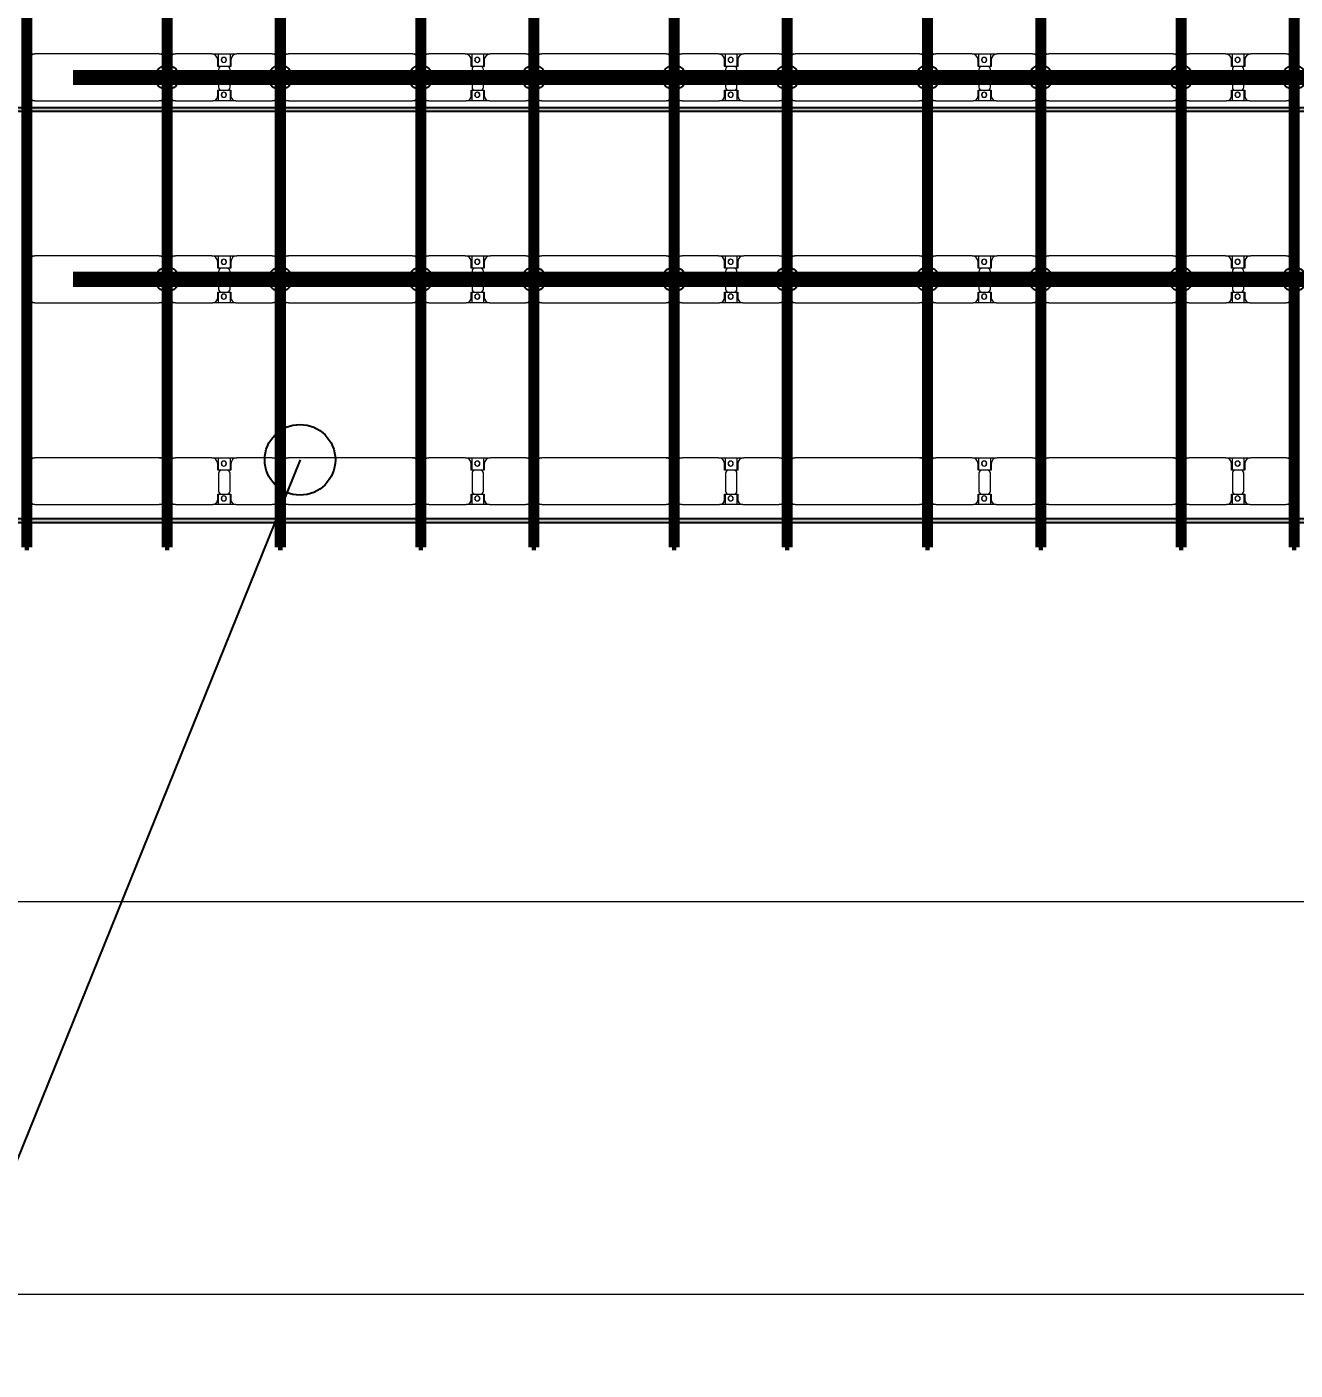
# Model space of a CAD drawing. Header units: millimetres. Extents: x 312848 to 517332, y -142134 to -35114.
# Drawn here: x 342715 to 355275, y -142134 to -128827 of the extents above; entities that cross this region are included whole.
import ezdxf

# ---------------------------------------------------------------- set-up
doc = ezdxf.new("R2010")
doc.units = ezdxf.units.MM
for name, color, linetype, lineweight in [('A-ANNO-DIMS', 211, 'Continuous', 9), ('A-ANNO-DIMS-500', 211, 'Continuous', 9), ('A-GENM', 13, 'Continuous', 9), ('S-BEAM', 12, 'Continuous', 9)]:
    doc.layers.add(name, color=color, linetype=linetype, lineweight=lineweight)
for name, color, linetype in [('GC-BICH NEO', 6, 'Continuous'), ('GC-DAY NEO', 5, 'Continuous'), ('GC-HOP 40x60 GIA CUONG', 1, 'Continuous')]:
    doc.layers.add(name, color=color, linetype=linetype)
doc.styles.add('Trebuchet MS', font='trebuc.ttf', dxfattribs={"width": 0.8, "height": 1500})
doc.dimstyles.new('Arc_Length_-_3mm_Trebuchet_MS_3', dxfattribs={"dimscale": 304.8, "dimtxt": 1546.42636, "dimasz": 1.64042, "dimexe": 2.46063, "dimexo": 2.46063, "dimgap": 0.492126, "dimtad": 1, "dimdec": 0, "dimrnd": 10, "dimzin": 0, "dimdsep": 46, "dimtxsty": 'Trebuchet MS', "dimblk1": 'OBLIQUE', "dimblk2": 'OBLIQUE', "dimsah": 1, "dimcen": 0.09, "dimdle": 1.64042, "dimazin": 0, "dimtfac": 1, "dimtdec": 4, "dimtix": 1, "dimtmove": 0, "dimatfit": 3, "dimfxl": 1, "dimtvp": 1, "dimtfill": 1, "dimtolj": 1, "dimtzin": 0, "dimarcsym": 2})

# ---------------------------------------------------------------- blocks, each defined once
blk = doc.blocks.new('Dai phao do pin - DẢI PHAO ĐỠ PIN-67477-KHUNG KẾT CẤU BÈ PIN 3')
at = {"layer": 'A-GENM', "color": 7}
for p, q in [((14380, 242), (14440, 242)), ((14390, 192), (14390, -173)), ((15670, 242), (14440, 242)), ((15670, 242), (15730, 242)), ((15720, -173), (15720, 192)), ((15770, 242), (15830, 242)), ((15780, 192), (15780, -173)), ((16190, 242), (15830, 242)), ((16190, 242), (16372, 242)), ((16250, 118), (16250, 182)), ((16258, 242), (16440, 242)), ((16258, 118), (16258, 242)), ((16372, 242), (16372, 118)), ((16380, 182), (16380, 118)), ((16790, 242), (16440, 242)), ((16790, 242), (16850, 242)), ((16840, -173), (16840, 192)), ((16890, 242), (16950, 242)), ((16900, 192), (16900, -173)), ((18180, 242), (16950, 242)), ((18180, 242), (18240, 242)), ((18230, -173), (18230, 192)), ((18280, 242), (18340, 242)), ((18290, 192), (18290, -173)), ((18700, 242), (18340, 242)), ((18700, 242), (18882, 242)), ((18760, 118), (18760, 182)), ((18768, 242), (18950, 242)), ((18768, 118), (18768, 242)), ((18882, 242), (18882, 118)), ((18890, 182), (18890, 118)), ((19300, 242), (18950, 242)), ((19300, 242), (19360, 242)), ((19350, -173), (19350, 192)), ((19400, 242), (19460, 242)), ((19410, 192), (19410, -173)), ((20690, 242), (19460, 242)), ((20690, 242), (20750, 242)), ((20740, -173), (20740, 192)), ((20790, 242), (20850, 242)), ((20800, 192), (20800, -173)), ((21210, 242), (20850, 242)), ((21210, 242), (21392, 242)), ((21270, 118), (21270, 182)), ((21278, 242), (21460, 242)), ((21278, 118), (21278, 242)), ((21392, 242), (21392, 118)), ((21400, 182), (21400, 118)), ((21810, 242), (21460, 242)), ((21810, 242), (21870, 242)), ((21860, -173), (21860, 192)), ((21910, 242), (21970, 242)), ((21920, 192), (21920, -173)), ((23200, 242), (21970, 242)), ((23200, 242), (23258, 242)), ((23250, -173), (23250, 192)), ((23300, 242), (23360, 242)), ((23310, 192), (23310, -173)), ((23720, 242), (23360, 242)), ((23720, 242), (23902, 242)), ((23780, 118), (23780, 182)), ((23788, 242), (23970, 242)), ((23788, 118), (23788, 242)), ((23902, 242), (23902, 118)), ((23910, 182), (23910, 118)), ((24320, 242), (23970, 242)), ((24320, 242), (24380, 242)), ((24370, -173), (24370, 192)), ((24420, 242), (24480, 242)), ((24430, 192), (24430, -173)), ((25710, 242), (24480, 242)), ((25710, 242), (25770, 242)), ((25760, -173), (25760, 192)), ((25810, 242), (25870, 242)), ((25820, 192), (25820, -173)), ((26230, 242), (25870, 242)), ((26230, 242), (26412, 242)), ((26290, 118), (26290, 182)), ((26298, 242), (26480, 242)), ((26298, 118), (26298, 242)), ((26412, 242), (26412, 118)), ((26420, 182), (26420, 118)), ((26830, 242), (26480, 242)), ((26830, 242), (26890, 242)), ((26880, -173), (26880, 192)), ((16342, 118), (16250, 118)), ((16258, 88), (16258, -88)), ((16380, 118), (16288, 118)), ((16372, -88), (16372, 88)), ((18852, 118), (18760, 118)), ((18768, 88), (18768, -88)), ((18890, 118), (18798, 118)), ((18882, -88), (18882, 88)), ((21362, 118), (21270, 118)), ((21278, 88), (21278, -88)), ((21400, 118), (21308, 118)), ((21392, -88), (21392, 88)), ((23872, 118), (23780, 118)), ((23788, 88), (23788, -88)), ((23910, 118), (23818, 118)), ((23902, -88), (23902, 88)), ((26382, 118), (26290, 118)), ((26298, 88), (26298, -88)), ((26420, 118), (26328, 118)), ((26412, -88), (26412, 88)), ((16250, -173), (16250, -118)), ((16250, -118), (16342, -118)), ((16258, -223), (16258, -118)), ((16288, -118), (16380, -118)), ((16372, -118), (16372, -223)), ((16380, -118), (16380, -173)), ((18760, -173), (18760, -118)), ((18760, -118), (18852, -118)), ((18768, -223), (18768, -118)), ((18798, -118), (18890, -118)), ((18882, -118), (18882, -223)), ((18890, -118), (18890, -173)), ((21270, -173), (21270, -118)), ((21270, -118), (21362, -118)), ((21278, -223), (21278, -118)), ((21308, -118), (21400, -118)), ((21392, -118), (21392, -223)), ((21400, -118), (21400, -173)), ((23780, -173), (23780, -118)), ((23780, -118), (23872, -118)), ((23788, -223), (23788, -118)), ((23818, -118), (23910, -118)), ((23902, -118), (23902, -223)), ((23910, -118), (23910, -173)), ((26290, -173), (26290, -118)), ((26290, -118), (26382, -118)), ((26298, -223), (26298, -118)), ((26328, -118), (26420, -118)), ((26412, -118), (26412, -223)), ((26420, -118), (26420, -173)), ((14440, -223), (14380, -223)), ((14440, -223), (15670, -223)), ((15730, -223), (15670, -223)), ((15830, -223), (15770, -223)), ((15830, -223), (16200, -223)), ((16372, -223), (16200, -223)), ((16430, -223), (16258, -223)), ((16430, -223), (16790, -223)), ((16850, -223), (16790, -223)), ((16950, -223), (16890, -223)), ((16950, -223), (18180, -223)), ((18240, -223), (18180, -223)), ((18340, -223), (18280, -223)), ((18340, -223), (18710, -223)), ((18882, -223), (18710, -223)), ((18940, -223), (18768, -223)), ((18940, -223), (19300, -223)), ((19360, -223), (19300, -223)), ((19460, -223), (19400, -223)), ((19460, -223), (20690, -223)), ((20750, -223), (20690, -223)), ((20850, -223), (20790, -223)), ((20850, -223), (21220, -223)), ((21392, -223), (21220, -223)), ((21450, -223), (21278, -223)), ((21450, -223), (21810, -223)), ((21870, -223), (21810, -223)), ((21970, -223), (21910, -223)), ((21970, -223), (23200, -223)), ((23258, -223), (23200, -223)), ((23360, -223), (23300, -223)), ((23360, -223), (23730, -223)), ((23902, -223), (23735, -223)), ((23960, -223), (23788, -223)), ((23960, -223), (24320, -223)), ((24380, -223), (24320, -223)), ((24480, -223), (24420, -223)), ((24480, -223), (25710, -223)), ((25770, -223), (25710, -223)), ((25870, -223), (25810, -223)), ((25870, -223), (26240, -223)), ((26412, -223), (26240, -223)), ((26470, -223), (26298, -223)), ((26470, -223), (26830, -223)), ((26890, -223), (26830, -223))]:
    blk.add_line(p, q, dxfattribs=at)
for centre, radius, start, end in [((14440, 192), 50, 90, 180), ((14440, 192), 50, 105, 180), ((15670, 192), 50, 360, 90), ((15670, 192), 50, 15, 90), ((15830, 192), 50, 90, 180), ((15830, 192), 50, 135, 180), ((16190, 182), 60, 0, 90), ((16190, 182), 60, 0, 30), ((16309, 183), 25, 0, 180), ((16309, 183), 25, 180, 360), ((16311, 183), 25, 0, 180), ((16311, 183), 25, 180, 0), ((16440, 182), 60, 90, 180), ((16440, 182), 60, 150, 180), ((16790, 192), 50, 0, 90), ((16790, 192), 50, 0, 45), ((16950, 192), 50, 90, 180), ((16950, 192), 50, 105, 180), ((18180, 192), 50, 360, 90), ((18180, 192), 50, 15, 90), ((18340, 192), 50, 90, 180), ((18340, 192), 50, 135, 180), ((18700, 182), 60, 360, 90), ((18700, 182), 60, 360, 30), ((18819, 183), 25, 360, 180), ((18819, 183), 25, 180, 0), ((18821, 183), 25, 360, 180), ((18821, 183), 25, 180, 360), ((18950, 182), 60, 90, 180), ((18950, 182), 60, 150, 180), ((19300, 192), 50, 0, 90), ((19300, 192), 50, 0, 45), ((19460, 192), 50, 90, 180), ((19460, 192), 50, 106.6831, 180), ((20690, 192), 50, 360, 90), ((20690, 192), 50, 15, 90), ((20850, 192), 50, 90, 180), ((20850, 192), 50, 135, 180), ((21210, 182), 60, 0, 90), ((21210, 182), 60, 0, 30), ((21329, 183), 25, 360, 180), ((21329, 183), 25, 180, 0), ((21331, 183), 25, 0, 180), ((21331, 183), 25, 180, 0), ((21460, 182), 60, 90, 180), ((21460, 182), 60, 150, 180), ((21810, 192), 50, 0, 90), ((21810, 192), 50, 0, 45), ((21970, 192), 50, 90, 180), ((21970, 192), 50, 105, 180), ((23200, 192), 50, 360, 90), ((23200, 192), 50, 15, 90), ((23360, 192), 50, 90, 180), ((23360, 192), 50, 135, 180), ((23720, 182), 60, 360, 90), ((23720, 182), 60, 360, 30), ((23839, 183), 25, 360, 180), ((23839, 183), 25, 180, 0), ((23841, 183), 25, 360, 180), ((23841, 183), 25, 180, 360), ((23970, 182), 60, 90, 180), ((23970, 182), 60, 150, 180), ((24320, 192), 50, 0, 90), ((24320, 192), 50, 0, 45), ((24480, 192), 50, 90, 180), ((24480, 192), 50, 105, 180), ((25710, 192), 50, 0, 90), ((25710, 192), 50, 15, 90), ((25870, 192), 50, 90, 180), ((25870, 192), 50, 135, 180), ((26230, 182), 60, 0, 90), ((26230, 182), 60, 0, 30), ((26349, 183), 25, 360, 180), ((26349, 183), 25, 180, 0), ((26351, 183), 25, 0, 180), ((26351, 183), 25, 180, 0), ((26480, 182), 60, 90, 180), ((26480, 182), 60, 150, 180), ((26830, 192), 50, 360, 90), ((26830, 192), 50, 360, 45), ((16288, 88), 30, 90, 180), ((16342, 88), 30, 0, 90), ((18798, 88), 30, 90, 180), ((18852, 88), 30, 360, 90), ((21308, 88), 30, 90, 180), ((21362, 88), 30, 0, 90), ((23818, 88), 30, 90, 180), ((23872, 88), 30, 0, 90), ((26328, 88), 30, 90, 180), ((26382, 88), 30, 0, 90), ((16288, -88), 30, 180, 270), ((16342, -88), 30, 270, 0), ((18798, -88), 30, 180, 270), ((18852, -88), 30, 270, 0), ((21308, -88), 30, 180, 270), ((21362, -88), 30, 270, 360), ((23818, -88), 30, 180, 270), ((23872, -88), 30, 270, 0), ((26328, -88), 30, 180, 270), ((26382, -88), 30, 270, 360), ((14440, -173), 50, 180, 270), ((14440, -173), 50, 180, 270), ((15670, -173), 50, 270, 0), ((15670, -173), 50, 285, 360), ((15830, -173), 50, 180, 270), ((15830, -173), 50, 180, 225), ((16200, -173), 50, 270, 360), ((16200, -173), 50, 315, 360), ((16309, -162), 25, 0, 180), ((16309, -162), 25, 180, 360), ((16311, -162), 25, 0, 180), ((16311, -162), 25, 180, 360), ((16430, -173), 50, 180, 270), ((16430, -173), 50, 180, 225), ((16790, -173), 50, 270, 0), ((16790, -173), 50, 315, 360), ((16950, -173), 50, 180, 270), ((16950, -173), 50, 180, 270), ((18180, -173), 50, 270, 360), ((18180, -173), 50, 285, 360), ((18340, -173), 50, 180, 270), ((18340, -173), 50, 180, 225), ((18710, -173), 50, 270, 0), ((18710, -173), 50, 315, 0), ((18819, -162), 25, 360, 180), ((18819, -162), 25, 180, 360), ((18821, -162), 25, 360, 180), ((18821, -162), 25, 180, 0), ((18940, -173), 50, 180, 270), ((18940, -173), 50, 180, 225), ((19300, -173), 50, 270, 360), ((19300, -173), 50, 315, 360), ((19460, -173), 50, 180, 270), ((19460, -173), 50, 180, 270), ((20690, -173), 50, 270, 0), ((20690, -173), 50, 285, 360), ((20850, -173), 50, 180, 270), ((20850, -173), 50, 180, 225), ((21220, -173), 50, 270, 0), ((21220, -173), 50, 315, 0), ((21329, -162), 25, 360, 180), ((21329, -162), 25, 180, 0), ((21331, -162), 25, 360, 180), ((21331, -162), 25, 180, 0), ((21450, -173), 50, 180, 270), ((21450, -173), 50, 180, 225), ((21810, -173), 50, 270, 0), ((21810, -173), 50, 315, 360), ((21970, -173), 50, 180, 270), ((21970, -173), 50, 180, 270), ((23200, -173), 50, 270, 0), ((23200, -173), 50, 285, 360), ((23360, -173), 50, 180, 270), ((23360, -173), 50, 180, 225), ((23730, -173), 50, 270, 0), ((23730, -173), 50, 315, 0), ((23839, -162), 25, 360, 180), ((23839, -162), 25, 180, 0), ((23841, -162), 25, 360, 180), ((23841, -162), 25, 180, 0), ((23960, -173), 50, 180, 270), ((23960, -173), 50, 180, 225), ((24320, -173), 50, 270, 0), ((24320, -173), 50, 315, 0), ((24480, -173), 50, 180, 270), ((24480, -173), 50, 180, 270), ((25710, -173), 50, 270, 360), ((25710, -173), 50, 285, 360), ((25870, -173), 50, 180, 270), ((25870, -173), 50, 180, 225), ((26240, -173), 50, 270, 360), ((26240, -173), 50, 315, 360), ((26349, -162), 25, 360, 180), ((26349, -162), 25, 180, 0), ((26351, -162), 25, 360, 180), ((26351, -162), 25, 180, 0), ((26470, -173), 50, 180, 270), ((26470, -173), 50, 180, 225), ((26830, -173), 50, 270, 360), ((26830, -173), 50, 315, 360)]:
    blk.add_arc(centre, radius, start, end, dxfattribs=at)
blk = doc.blocks.new('Dai phao do pin - DẢI PHAO ĐỠ PIN-V1-KHUNG KẾT CẤU BÈ PIN 3')
at = {"layer": 'A-GENM', "color": 7}
for p, q in [((14380, 242), (14440, 242)), ((14390, 192), (14390, -173)), ((15670, 242), (14440, 242)), ((15670, 242), (15730, 242)), ((15720, -173), (15720, 192)), ((15770, 242), (15830, 242)), ((15780, 192), (15780, -173)), ((16190, 242), (15830, 242)), ((16190, 242), (16372, 242)), ((16250, 118), (16250, 182)), ((16258, 242), (16440, 242)), ((16258, 118), (16258, 242)), ((16372, 242), (16372, 118)), ((16380, 182), (16380, 118)), ((16790, 242), (16440, 242)), ((16790, 242), (16850, 242)), ((16840, -173), (16840, 192)), ((16890, 242), (16950, 242)), ((16900, 192), (16900, -173)), ((18180, 242), (16950, 242)), ((18180, 242), (18240, 242)), ((18230, -173), (18230, 192)), ((18280, 242), (18340, 242)), ((18290, 192), (18290, -173)), ((18700, 242), (18340, 242)), ((18700, 242), (18882, 242)), ((18760, 118), (18760, 182)), ((18768, 242), (18950, 242)), ((18768, 118), (18768, 242)), ((18882, 242), (18882, 118)), ((18890, 182), (18890, 118)), ((19300, 242), (18950, 242)), ((19300, 242), (19360, 242)), ((19350, -173), (19350, 192)), ((19400, 242), (19460, 242)), ((19410, 192), (19410, -173)), ((20690, 242), (19460, 242)), ((20690, 242), (20750, 242)), ((20740, -173), (20740, 192)), ((20790, 242), (20850, 242)), ((20800, 192), (20800, -173)), ((21210, 242), (20850, 242)), ((21210, 242), (21392, 242)), ((21270, 118), (21270, 182)), ((21278, 242), (21460, 242)), ((21278, 118), (21278, 242)), ((21392, 242), (21392, 118)), ((21400, 182), (21400, 118)), ((21810, 242), (21460, 242)), ((21810, 242), (21870, 242)), ((21860, -173), (21860, 192)), ((21910, 242), (21970, 242)), ((21920, 192), (21920, -173)), ((23200, 242), (21970, 242)), ((23200, 242), (23258, 242)), ((23250, -173), (23250, 192)), ((23300, 242), (23360, 242)), ((23310, 192), (23310, -173)), ((23720, 242), (23360, 242)), ((23720, 242), (23902, 242)), ((23780, 118), (23780, 182)), ((23788, 242), (23970, 242)), ((23788, 118), (23788, 242)), ((23902, 242), (23902, 118)), ((23910, 182), (23910, 118)), ((24320, 242), (23970, 242)), ((24320, 242), (24380, 242)), ((24370, -173), (24370, 192)), ((24420, 242), (24480, 242)), ((24430, 192), (24430, -173)), ((25710, 242), (24480, 242)), ((25710, 242), (25770, 242)), ((25760, -173), (25760, 192)), ((25810, 242), (25870, 242)), ((25820, 192), (25820, -173)), ((26230, 242), (25870, 242)), ((26230, 242), (26412, 242)), ((26290, 118), (26290, 182)), ((26298, 242), (26480, 242)), ((26298, 118), (26298, 242)), ((26412, 242), (26412, 118)), ((26420, 182), (26420, 118)), ((26830, 242), (26480, 242)), ((26830, 242), (26890, 242)), ((26880, -173), (26880, 192)), ((16342, 118), (16250, 118)), ((16258, 88), (16258, -88)), ((16380, 118), (16288, 118)), ((16372, -88), (16372, 88)), ((18852, 118), (18760, 118)), ((18768, 88), (18768, -88)), ((18890, 118), (18798, 118)), ((18882, -88), (18882, 88)), ((21362, 118), (21270, 118)), ((21278, 88), (21278, -88)), ((21400, 118), (21308, 118)), ((21392, -88), (21392, 88)), ((23872, 118), (23780, 118)), ((23788, 88), (23788, -88)), ((23910, 118), (23818, 118)), ((23902, -88), (23902, 88)), ((26382, 118), (26290, 118)), ((26298, 88), (26298, -88)), ((26420, 118), (26328, 118)), ((26412, -88), (26412, 88)), ((16250, -173), (16250, -118)), ((16250, -118), (16342, -118)), ((16258, -223), (16258, -118)), ((16288, -118), (16380, -118)), ((16372, -118), (16372, -223)), ((16380, -118), (16380, -173)), ((18760, -173), (18760, -118)), ((18760, -118), (18852, -118)), ((18768, -223), (18768, -118)), ((18798, -118), (18890, -118)), ((18882, -118), (18882, -223)), ((18890, -118), (18890, -173)), ((21270, -173), (21270, -118)), ((21270, -118), (21362, -118)), ((21278, -223), (21278, -118)), ((21308, -118), (21400, -118)), ((21392, -118), (21392, -223)), ((21400, -118), (21400, -173)), ((23780, -173), (23780, -118)), ((23780, -118), (23872, -118)), ((23788, -223), (23788, -118)), ((23818, -118), (23910, -118)), ((23902, -118), (23902, -223)), ((23910, -118), (23910, -173)), ((26290, -173), (26290, -118)), ((26290, -118), (26382, -118)), ((26298, -223), (26298, -118)), ((26328, -118), (26420, -118)), ((26412, -118), (26412, -223)), ((26420, -118), (26420, -173)), ((14440, -223), (14380, -223)), ((14440, -223), (15670, -223)), ((15730, -223), (15670, -223)), ((15830, -223), (15770, -223)), ((15830, -223), (16200, -223)), ((16372, -223), (16200, -223)), ((16430, -223), (16258, -223)), ((16430, -223), (16790, -223)), ((16850, -223), (16790, -223)), ((16950, -223), (16890, -223)), ((16950, -223), (18180, -223)), ((18240, -223), (18180, -223)), ((18340, -223), (18280, -223)), ((18340, -223), (18710, -223)), ((18882, -223), (18710, -223)), ((18940, -223), (18768, -223)), ((18940, -223), (19300, -223)), ((19360, -223), (19300, -223)), ((19460, -223), (19400, -223)), ((19460, -223), (20690, -223)), ((20750, -223), (20690, -223)), ((20850, -223), (20790, -223)), ((20850, -223), (21220, -223)), ((21392, -223), (21220, -223)), ((21450, -223), (21278, -223)), ((21450, -223), (21810, -223)), ((21870, -223), (21810, -223)), ((21970, -223), (21910, -223)), ((21970, -223), (23200, -223)), ((23258, -223), (23200, -223)), ((23360, -223), (23300, -223)), ((23360, -223), (23730, -223)), ((23902, -223), (23735, -223)), ((23960, -223), (23788, -223)), ((23960, -223), (24320, -223)), ((24380, -223), (24320, -223)), ((24480, -223), (24420, -223)), ((24480, -223), (25710, -223)), ((25770, -223), (25710, -223)), ((25870, -223), (25810, -223)), ((25870, -223), (26240, -223)), ((26412, -223), (26240, -223)), ((26470, -223), (26298, -223)), ((26470, -223), (26830, -223)), ((26890, -223), (26830, -223))]:
    blk.add_line(p, q, dxfattribs=at)
for centre, radius, start, end in [((14440, 192), 50, 90, 180), ((14440, 192), 50, 105, 180), ((15670, 192), 50, 360, 90), ((15670, 192), 50, 15, 90), ((15830, 192), 50, 90, 180), ((15830, 192), 50, 135, 180), ((16190, 182), 60, 0, 90), ((16190, 182), 60, 0, 30), ((16309, 183), 25, 0, 180), ((16309, 183), 25, 180, 360), ((16311, 183), 25, 0, 180), ((16311, 183), 25, 180, 0), ((16440, 182), 60, 90, 180), ((16440, 182), 60, 150, 180), ((16790, 192), 50, 0, 90), ((16790, 192), 50, 0, 45), ((16950, 192), 50, 90, 180), ((16950, 192), 50, 105, 180), ((18180, 192), 50, 360, 90), ((18180, 192), 50, 15, 90), ((18340, 192), 50, 90, 180), ((18340, 192), 50, 135, 180), ((18700, 182), 60, 360, 90), ((18700, 182), 60, 360, 30), ((18819, 183), 25, 360, 180), ((18819, 183), 25, 180, 0), ((18821, 183), 25, 360, 180), ((18821, 183), 25, 180, 360), ((18950, 182), 60, 90, 180), ((18950, 182), 60, 150, 180), ((19300, 192), 50, 0, 90), ((19300, 192), 50, 0, 45), ((19460, 192), 50, 90, 180), ((19460, 192), 50, 106.6831, 180), ((20690, 192), 50, 360, 90), ((20690, 192), 50, 15, 90), ((20850, 192), 50, 90, 180), ((20850, 192), 50, 135, 180), ((21210, 182), 60, 0, 90), ((21210, 182), 60, 0, 30), ((21329, 183), 25, 360, 180), ((21329, 183), 25, 180, 0), ((21331, 183), 25, 0, 180), ((21331, 183), 25, 180, 0), ((21460, 182), 60, 90, 180), ((21460, 182), 60, 150, 180), ((21810, 192), 50, 0, 90), ((21810, 192), 50, 0, 45), ((21970, 192), 50, 90, 180), ((21970, 192), 50, 105, 180), ((23200, 192), 50, 360, 90), ((23200, 192), 50, 15, 90), ((23360, 192), 50, 90, 180), ((23360, 192), 50, 135, 180), ((23720, 182), 60, 360, 90), ((23720, 182), 60, 360, 30), ((23839, 183), 25, 360, 180), ((23839, 183), 25, 180, 0), ((23841, 183), 25, 360, 180), ((23841, 183), 25, 180, 360), ((23970, 182), 60, 90, 180), ((23970, 182), 60, 150, 180), ((24320, 192), 50, 0, 90), ((24320, 192), 50, 0, 45), ((24480, 192), 50, 90, 180), ((24480, 192), 50, 105, 180), ((25710, 192), 50, 0, 90), ((25710, 192), 50, 15, 90), ((25870, 192), 50, 90, 180), ((25870, 192), 50, 135, 180), ((26230, 182), 60, 0, 90), ((26230, 182), 60, 0, 30), ((26349, 183), 25, 360, 180), ((26349, 183), 25, 180, 0), ((26351, 183), 25, 0, 180), ((26351, 183), 25, 180, 0), ((26480, 182), 60, 90, 180), ((26480, 182), 60, 150, 180), ((26830, 192), 50, 360, 90), ((26830, 192), 50, 360, 45), ((16288, 88), 30, 90, 180), ((16342, 88), 30, 0, 90), ((18798, 88), 30, 90, 180), ((18852, 88), 30, 360, 90), ((21308, 88), 30, 90, 180), ((21362, 88), 30, 0, 90), ((23818, 88), 30, 90, 180), ((23872, 88), 30, 0, 90), ((26328, 88), 30, 90, 180), ((26382, 88), 30, 0, 90), ((16288, -88), 30, 180, 270), ((16342, -88), 30, 270, 0), ((18798, -88), 30, 180, 270), ((18852, -88), 30, 270, 0), ((21308, -88), 30, 180, 270), ((21362, -88), 30, 270, 360), ((23818, -88), 30, 180, 270), ((23872, -88), 30, 270, 0), ((26328, -88), 30, 180, 270), ((26382, -88), 30, 270, 360), ((14440, -173), 50, 180, 270), ((14440, -173), 50, 180, 270), ((15670, -173), 50, 270, 0), ((15670, -173), 50, 285, 360), ((15830, -173), 50, 180, 270), ((15830, -173), 50, 180, 225), ((16200, -173), 50, 270, 360), ((16200, -173), 50, 315, 360), ((16309, -162), 25, 0, 180), ((16309, -162), 25, 180, 360), ((16311, -162), 25, 0, 180), ((16311, -162), 25, 180, 360), ((16430, -173), 50, 180, 270), ((16430, -173), 50, 180, 225), ((16790, -173), 50, 270, 0), ((16790, -173), 50, 315, 360), ((16950, -173), 50, 180, 270), ((16950, -173), 50, 180, 270), ((18180, -173), 50, 270, 360), ((18180, -173), 50, 285, 360), ((18340, -173), 50, 180, 270), ((18340, -173), 50, 180, 225), ((18710, -173), 50, 270, 0), ((18710, -173), 50, 315, 0), ((18819, -162), 25, 360, 180), ((18819, -162), 25, 180, 360), ((18821, -162), 25, 360, 180), ((18821, -162), 25, 180, 0), ((18940, -173), 50, 180, 270), ((18940, -173), 50, 180, 225), ((19300, -173), 50, 270, 360), ((19300, -173), 50, 315, 360), ((19460, -173), 50, 180, 270), ((19460, -173), 50, 180, 270), ((20690, -173), 50, 270, 0), ((20690, -173), 50, 285, 360), ((20850, -173), 50, 180, 270), ((20850, -173), 50, 180, 225), ((21220, -173), 50, 270, 0), ((21220, -173), 50, 315, 0), ((21329, -162), 25, 360, 180), ((21329, -162), 25, 180, 0), ((21331, -162), 25, 360, 180), ((21331, -162), 25, 180, 0), ((21450, -173), 50, 180, 270), ((21450, -173), 50, 180, 225), ((21810, -173), 50, 270, 0), ((21810, -173), 50, 315, 360), ((21970, -173), 50, 180, 270), ((21970, -173), 50, 180, 270), ((23200, -173), 50, 270, 0), ((23200, -173), 50, 285, 360), ((23360, -173), 50, 180, 270), ((23360, -173), 50, 180, 225), ((23730, -173), 50, 270, 0), ((23730, -173), 50, 315, 0), ((23839, -162), 25, 360, 180), ((23839, -162), 25, 180, 0), ((23841, -162), 25, 360, 180), ((23841, -162), 25, 180, 0), ((23960, -173), 50, 180, 270), ((23960, -173), 50, 180, 225), ((24320, -173), 50, 270, 0), ((24320, -173), 50, 315, 0), ((24480, -173), 50, 180, 270), ((24480, -173), 50, 180, 270), ((25710, -173), 50, 270, 360), ((25710, -173), 50, 285, 360), ((25870, -173), 50, 180, 270), ((25870, -173), 50, 180, 225), ((26240, -173), 50, 270, 360), ((26240, -173), 50, 315, 360), ((26349, -162), 25, 360, 180), ((26349, -162), 25, 180, 0), ((26351, -162), 25, 360, 180), ((26351, -162), 25, 180, 0), ((26470, -173), 50, 180, 270), ((26470, -173), 50, 180, 225), ((26830, -173), 50, 270, 360), ((26830, -173), 50, 315, 360)]:
    blk.add_arc(centre, radius, start, end, dxfattribs=at)
blk = doc.blocks.new('Dầm C52 - Dầm C52-V13-KHUNG KẾT CẤU BÈ PIN 3')
at = {"layer": 'S-BEAM', "lineweight": 140}
blk.add_hatch(color=1, dxfattribs=at).paths.add_polyline_path([(-45616, 20), (-45616, -20), (45616, -20), (45616, 20), (-45569, 20)])
at = {"layer": 'S-BEAM', "color": 1, "lineweight": 140}
for p, q in [((-45616, -20), (-45616, 20)), ((-45616, 20), (45616, 20)), ((45616, -20), (-45616, -20))]:
    blk.add_line(p, q, dxfattribs=at)
blk = doc.blocks.new('Dầm C52 - Hộp 40x60-69326-KHUNG KẾT CẤU BÈ PIN 3')
at = {"layer": 'S-BEAM', "lineweight": 25}
blk.add_hatch(color=4, dxfattribs=at).paths.add_polyline_path([(55975, -20), (55975, 20), (-55975, 20), (-55975, -20), (55936, -20)])
at = {"layer": 'S-BEAM', "color": 4, "lineweight": 25}
for p, q in [((-55975, 20), (55975, 20)), ((55975, -20), (-55975, -20))]:
    blk.add_line(p, q, dxfattribs=at)
blk = doc.blocks.new('be pin 3_rvt-1-KHUNG KẾT CẤU BÈ PIN 3')
at = {"layer": 'A-GENM', "color": 4, "lineweight": 25}
for name, p in [('Dai phao do pin - DẢI PHAO ĐỠ PIN-67477-KHUNG KẾT CẤU BÈ PIN 3', (328355, -129337)), ('Dai phao do pin - DẢI PHAO ĐỠ PIN-V1-KHUNG KẾT CẤU BÈ PIN 3', (328355, -131337)), ('Dai phao do pin - DẢI PHAO ĐỠ PIN-67477-KHUNG KẾT CẤU BÈ PIN 3', (328355, -133337))]:
    blk.add_blockref(name, p, dxfattribs=at)
at = {"layer": 'S-BEAM', "color": 4, "lineweight": 25, "rotation": 89.99999999999962}
for p in [(342715, -88364), (344105, -88364), (345225, -88364), (346615, -88364), (347735, -88364), (349125, -88364), (350245, -88364), (351635, -88364), (352755, -88364), (354145, -88364), (355265, -88364)]:
    blk.add_blockref('Dầm C52 - Dầm C52-V13-KHUNG KẾT CẤU BÈ PIN 3', p, dxfattribs=at)
at = {"layer": 'S-BEAM', "color": 4, "lineweight": 25}
for p in [(380508, -129647), (380508, -133719)]:
    blk.add_blockref('Dầm C52 - Hộp 40x60-69326-KHUNG KẾT CẤU BÈ PIN 3', p, dxfattribs=at)
blk = doc.blocks.new('DIMBLOCK3-KHUNG KẾT CẤU BÈ PIN 3')
at = {"layer": 'A-ANNO-DIMS-500', "transparency": 16777216}
for p, q in [((325845, -137495), (325845, -134310)), ((398625, -137495), (398625, -134310)), ((398625, -137495), (325345, -137495)), ((325845, -137495), (325845, -138245)), ((398625, -137495), (398625, -138245))]:
    blk.add_line(p, q, dxfattribs=at)
at = {"layer": 'A-ANNO-DIMS-500', "lineweight": 70, "transparency": 16777216}
for p, q in [((325845, -137495), (326095, -137245)), ((398625, -137495), (398875, -137245)), ((325845, -137495), (325595, -137745)), ((398625, -137495), (398375, -137745))]:
    blk.add_line(p, q, dxfattribs=at)
at = {"layer": 'A-ANNO-DIMS-500', "color": 0, "transparency": 16777216, "insert": (360269, -135426), "char_height": 1500, "width": 4717.91, "attachment_point": 1, "line_spacing_factor": 1.048425, "style": 'Trebuchet MS', "bg_fill": 3, "box_fill_scale": 1.25, "bg_fill_color": 256, "bg_fill_true_color": 13158600, "bg_fill_transparency": 0}
blk.add_mtext('72780', dxfattribs=at)
blk = doc.blocks.new('_Oblique')
at = {"color": 0, "linetype": 'ByBlock', "lineweight": -2}
blk.add_line((-0.5, -0.5), (0.5, 0.5), dxfattribs=at)
blk = doc.blocks.new('DIMBLOCK6-KHUNG KẾT CẤU BÈ PIN 3')
at = {"layer": 'A-ANNO-DIMS-500', "transparency": 16777216}
for p, q in [((325845, -141384), (325845, -134310)), ((435745, -141384), (435745, -134311)), ((436245, -141384), (325345, -141384)), ((325845, -141384), (325845, -142134)), ((435745, -141384), (435745, -142134))]:
    blk.add_line(p, q, dxfattribs=at)
at = {"layer": 'A-ANNO-DIMS-500', "lineweight": 70, "transparency": 16777216}
for p, q in [((325845, -141384), (326095, -141134)), ((435745, -141384), (435995, -141134)), ((325845, -141384), (325595, -141634)), ((435745, -141384), (435495, -141634))]:
    blk.add_line(p, q, dxfattribs=at)
at = {"layer": 'A-ANNO-DIMS-500', "color": 0, "transparency": 16777216, "insert": (378436, -139315), "char_height": 1500, "width": 5661.49, "attachment_point": 1, "line_spacing_factor": 1.048425, "style": 'Trebuchet MS', "bg_fill": 3, "box_fill_scale": 1.25, "bg_fill_color": 256, "bg_fill_true_color": 13158600, "bg_fill_transparency": 0}
blk.add_mtext('109900', dxfattribs=at)

msp = doc.modelspace()

# ---------------------------------------------------------------- linework, layer by layer
at = {"layer": 'GC-BICH NEO'}
msp.add_circle((345419.8, -133116.1), 350, dxfattribs=at)
at = {"layer": 'GC-HOP 40x60 GIA CUONG', "const_width": 150}
for points in [[(343171.1, -129328.3), (358171.1, -129328.3)], [(343171.1, -131328.3), (358171.1, -131328.3)]]:
    msp.add_lwpolyline(points, dxfattribs=at)
at = {"layer": 'GC-HOP 40x60 GIA CUONG'}
for centre in [(344104.7, -129328.3), (345224.7, -129328.3), (346614.7, -129328.3), (347734.7, -129328.3), (349124.7, -129328.3), (350244.7, -129328.3), (351634.7, -129328.3), (352754.7, -129328.3), (354144.7, -129328.3), (355264.7, -129328.3), (344104.7, -131328.3), (345224.7, -131328.3), (346614.7, -131328.3), (347734.7, -131328.3), (349124.7, -131328.3), (350244.7, -131328.3), (351634.7, -131328.3), (352754.7, -131328.3), (354144.7, -131328.3), (355264.7, -131328.3)]:
    msp.add_circle(centre, 120, dxfattribs=at)

# ---------------------------------------------------------------- block references
at = {"lineweight": 5}
msp.add_blockref('be pin 3_rvt-1-KHUNG KẾT CẤU BÈ PIN 3', (0, 0), dxfattribs=at)

# ---------------------------------------------------------------- next in the draw order: dimensions: what is measured, and where the dimension line sits
at = {"layer": 'A-ANNO-DIMS'}
dim = msp.add_linear_dim(base=(325844.7, -137495), p1=(398624.7, -133560.2), p2=(325844.7, -133560.2), angle=0, dimstyle='Arc_Length_-_3mm_Trebuchet_MS_3', override={"dimpost": '<>', "dimfxl": 72780}, dxfattribs=at)
dim.commit()
dim.dimension.update_dxf_attribs({"geometry": 'DIMBLOCK3-KHUNG KẾT CẤU BÈ PIN 3', "text_midpoint": (362234.7, -136581.9)})

# ---------------------------------------------------------------- next in the draw order: dimensions: what is measured, and where the dimension line sits
dim = msp.add_linear_dim(base=(325844.7, -141383.9), p1=(435744.7, -133560.6), p2=(325844.7, -133560.2), angle=0, dimstyle='Arc_Length_-_3mm_Trebuchet_MS_3', override={"dimpost": '<>', "dimfxl": 109900.000001}, dxfattribs=at)
dim.commit()
dim.dimension.update_dxf_attribs({"geometry": 'DIMBLOCK6-KHUNG KẾT CẤU BÈ PIN 3', "text_midpoint": (380794.7, -140468.2)})

# ---------------------------------------------------------------- next in the draw order: linework, layer by layer
at = {"layer": 'GC-DAY NEO'}
msp.add_line((345419.8, -133116.1), (342421.6, -140533.1), dxfattribs=at)

doc.saveas('drawing.dxf')
